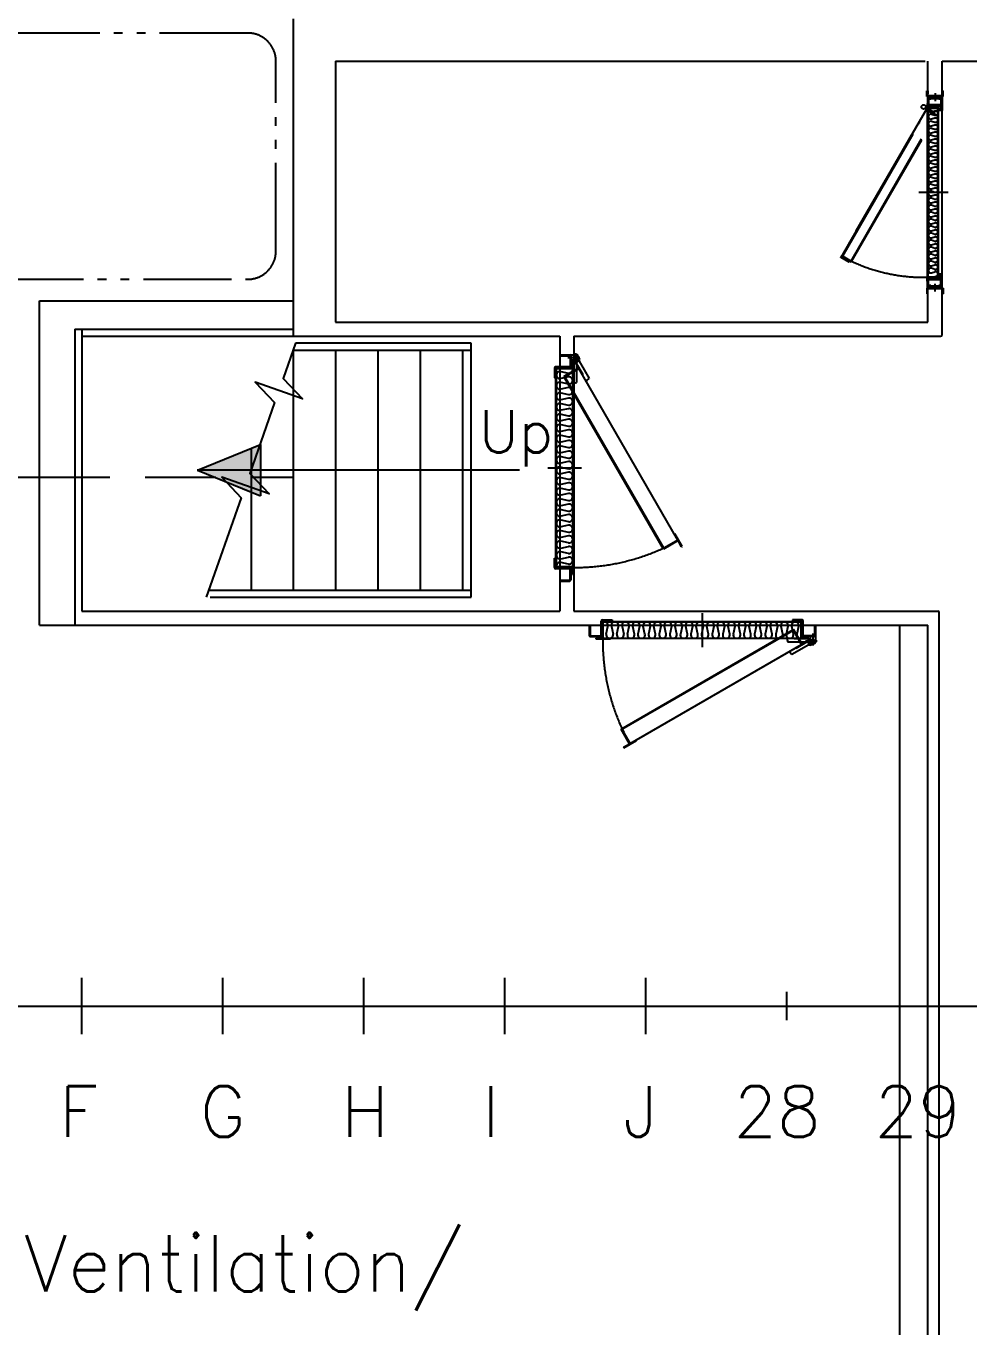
# Model space of a CAD drawing. Extents: x 1551 to 113148, y -1700 to 77018.
# Drawn here: x 24637 to 27981, y 43006 to 47616 of the extents above; entities that cross this region are included whole.
import ezdxf

# ---------------------------------------------------------------- set-up
doc = ezdxf.new("R2010")
doc.units = 0
doc.header["$LTSCALE"] = 500
doc.header["$MEASUREMENT"] = 0
for name, pattern in [('CENTER', [3, 2.5, -0.25, 0, -0.25]), ('DASHED', [0.75, 0.5, -0.25]), ('PHANTOM', [2.1, 1.25, -0.2, 0.125, -0.2, 0.125, -0.2])]:
    doc.linetypes.add(name, pattern=pattern)
doc.layers.get('0').update_dxf_attribs({"linetype": 'CONTINUOUS'})
for name, color, linetype in [('4000$0$511-CO2', 2, 'CONTINUOUS'), ('S0CE1', 7, 'CENTER'), ('S0CO1', 7, 'CONTINUOUS'), ('S0CO3', 7, 'CONTINUOUS'), ('S0DA1', 7, 'DASHED'), ('S0PH1', 7, 'PHANTOM'), ('S0TX2', 7, 'CONTINUOUS'), ('S0TX3', 3, 'CONTINUOUS'), ('Shuttering', 1, 'CONTINUOUS')]:
    doc.layers.add(name, color=color, linetype=linetype)
doc.styles.add('18', font='romans', dxfattribs={"height": 180})

# ---------------------------------------------------------------- blocks, each defined once
blk = doc.blocks.new('A$C64097268')
for p, q in [((16500, -100), (16500, 100)), ((17000, -100), (17000, 100)), ((17500, -100), (17500, 100)), ((18000, -100), (18000, 100)), ((18500, -100), (18500, 100)), ((19000, -50), (19000, 50)), ((19500, -50), (19500, 50)), ((-2758.9, 0), (35128.7, 0))]:
    blk.add_line(p, q)
at = {"layer": 'S0TX2', "style": '18'}
for s, p in [('28', (18810.9, -464.2)), ('29', (19310.9, -464.2))]:
    blk.add_text(s, height=180, dxfattribs=at).set_placement(p)
at = {"layer": 'S0TX3', "style": '18'}
for s, p in [('F', (16419.2, -464.2)), ('G', (16919.2, -464.2)), ('H', (17419.2, -464.2)), ('I', (17919.2, -464.2)), ('J', (18419.2, -464.2))]:
    blk.add_text(s, height=180, dxfattribs=at).set_placement(p)
blk = doc.blocks.new('Internal 670')
at = {"ltscale": 600}
for p, q in [((-7491.8, 8254.8), (-7491.8, 8134.8)), ((-7892.8, 8212.3), (-7892.8, 8176.8)), ((-7889.8, 8212.3), (-7889.8, 8176.8)), ((-7849.8, 8176.8), (-7849.8, 8226.8)), ((-7849.8, 8212.3), (-7849.8, 8217.3)), ((-7846.8, 8176.8), (-7846.8, 8226.8)), ((-7845.3, 8231.3), (-7811.8, 8231.3)), ((-7845.3, 8228.3), (-7811.8, 8228.3)), ((-7844.8, 8166.3), (-7844.8, 8226.3)), ((-7844.8, 8226.3), (-7138.8, 8226.3)), ((-7842.8, 8166.3), (-7842.8, 8224.3)), ((-7842.8, 8224.3), (-7140.8, 8224.3)), ((-7811.8, 8231.3), (-7811.8, 8228.3)), ((-7138.3, 8231.3), (-7171.8, 8231.3)), ((-7171.8, 8231.3), (-7171.8, 8228.3)), ((-7138.3, 8228.3), (-7171.8, 8228.3)), ((-7140.8, 8166.3), (-7140.8, 8224.3)), ((-7138.8, 8166.3), (-7138.8, 8226.3)), ((-7136.8, 8176.8), (-7136.8, 8226.8)), ((-7133.8, 8176.8), (-7133.8, 8226.8)), ((-7133.8, 8212.3), (-7133.8, 8217.3)), ((-7093.8, 8212.3), (-7093.8, 8176.8)), ((-7090.8, 8212.3), (-7090.8, 8176.8)), ((-7888.3, 8175.3), (-7851.3, 8175.3)), ((-7888.3, 8172.3), (-7851.3, 8172.3)), ((-7869.8, 8166.3), (-7869.8, 8164.3)), ((-7869.8, 8166.3), (-7844.8, 8166.3)), ((-7869.8, 8164.3), (-7817.8, 8164.3)), ((-7866.3, 8172.3), (-7866.3, 8166.3)), ((-7851.3, 8172.3), (-7851.3, 8166.3)), ((-7842.8, 8166.3), (-7140.8, 8166.3)), ((-7817.8, 8166.3), (-7817.8, 8164.3)), ((-7779.5, 7844.6), (-7168.1, 8197.6)), ((-7776.7, 7843.8), (-7168.8, 8194.8)), ((-7190.8, 8166.3), (-7190.8, 8161.3)), ((-7190.8, 8161.3), (-7188.8, 8152.3)), ((-7139.8, 8144.6), (-7168.8, 8194.8)), ((-7138.1, 8145.6), (-7168.1, 8197.6)), ((-7165.8, 8166.3), (-7165.8, 8164.3)), ((-7113.8, 8164.3), (-7165.8, 8164.3)), ((-7113.8, 8166.3), (-7138.8, 8166.3)), ((-7095.3, 8175.3), (-7132.3, 8175.3)), ((-7095.3, 8172.3), (-7132.3, 8172.3)), ((-7132.3, 8172.3), (-7132.3, 8166.3)), ((-7117.3, 8172.3), (-7117.3, 8166.3)), ((-7114.8, 8148.3), (-7114.8, 8166.3)), ((-7113.8, 8166.3), (-7113.8, 8164.3)), ((-7113.8, 8164.3), (-7108.8, 8164.3)), ((-7108.8, 8172.3), (-7108.8, 8152.3)), ((-7099.8, 8183.1), (-7099.8, 8142.6)), ((-7099.8, 8166.3), (-7099.8, 8140.7)), ((-7090.8, 8176.8), (-7090.8, 8152.3)), ((-7747.7, 7793.6), (-7139.8, 8144.6)), ((-7118.8, 8152.3), (-7188.8, 8152.3)), ((-7183.1, 8119.6), (-7180.6, 8115.3)), ((-7180.6, 8115.3), (-7174.4, 8108.5)), ((-7113.7, 8143.5), (-7174.4, 8108.5)), ((-7161.4, 8132.1), (-7160.4, 8130.4)), ((-7122.4, 8152.3), (-7160.4, 8130.4)), ((-7126.4, 8152.3), (-7138.1, 8145.6)), ((-7125.5, 8157.3), (-7085.1, 8157.3)), ((-7118.8, 8152.3), (-7113.8, 8147.3)), ((-7090.8, 8157.3), (-7116.4, 8157.3)), ((-7114.8, 8148.3), (-7094.8, 8148.3)), ((-7095.8, 8147.3), (-7113.8, 8147.3)), ((-7113.7, 8143.5), (-7106.9, 8141.7)), ((-7097.1, 8147.3), (-7106.9, 8141.7)), ((-7749.5, 7792.6), (-7779.5, 7844.6)), ((-7747.7, 7793.6), (-7776.7, 7843.8)), ((-7771.1, 7780.1), (-7749.5, 7792.6)), ((-7770.1, 7778.4), (-7725.1, 7804.4)), ((-7726.1, 7806.1), (-7725.1, 7804.4)), ((-7771.1, 7780.1), (-7770.1, 7778.4))]:
    blk.add_line(p, q, dxfattribs=at)
for p, q in [((-7832.6, 8181.1), (-7826.7, 8208.5)), ((-7813.6, 8208.5), (-7807.7, 8181.1)), ((-7795, 8181.1), (-7789.1, 8208.5)), ((-7776, 8208.5), (-7770.1, 8181.1)), ((-7757.5, 8181.1), (-7751.6, 8208.5)), ((-7732.6, 8181.1), (-7738.5, 8208.5)), ((-7714, 8208.5), (-7719.9, 8181.1)), ((-7695, 8181.1), (-7700.9, 8208.5)), ((-7676.4, 8208.5), (-7682.3, 8181.1)), ((-7657.4, 8181.1), (-7663.3, 8208.5)), ((-7638.9, 8208.5), (-7644.8, 8181.1)), ((-7619.9, 8181.1), (-7625.8, 8208.5)), ((-7601.3, 8208.5), (-7607.2, 8181.1)), ((-7582.3, 8181.1), (-7588.2, 8208.5)), ((-7563.7, 8208.5), (-7569.6, 8181.1)), ((-7544.7, 8181.1), (-7550.6, 8208.5)), ((-7526.2, 8208.5), (-7532, 8181.1)), ((-7507.2, 8181.1), (-7513.1, 8208.5)), ((-7488.6, 8208.5), (-7494.5, 8181.1)), ((-7469.6, 8181.1), (-7475.5, 8208.5)), ((-7451, 8208.5), (-7456.9, 8181.1)), ((-7432, 8181.1), (-7437.9, 8208.5)), ((-7413.4, 8208.5), (-7419.3, 8181.1)), ((-7394.4, 8181.1), (-7400.3, 8208.5)), ((-7375.9, 8208.5), (-7381.8, 8181.1)), ((-7356.9, 8181.1), (-7362.8, 8208.5)), ((-7338.3, 8208.5), (-7344.2, 8181.1)), ((-7319.3, 8181.1), (-7325.2, 8208.5)), ((-7300.7, 8208.5), (-7306.6, 8181.1)), ((-7281.7, 8181.1), (-7287.6, 8208.5)), ((-7263.2, 8208.5), (-7269.1, 8181.1)), ((-7244.2, 8181.1), (-7250.1, 8208.5)), ((-7225.6, 8208.5), (-7231.5, 8181.1)), ((-7206.6, 8181.1), (-7212.5, 8208.5)), ((-7188, 8208.5), (-7193.9, 8181.1)), ((-7169, 8181.1), (-7174.9, 8208.5)), ((-7150.5, 8208.5), (-7156.4, 8181.1))]:
    blk.add_line(p, q)
blk.add_circle((-7099.8, 8157.3), 5, dxfattribs=at)
blk.add_circle((-7099.8, 8157.3), 5, dxfattribs=at)
blk.add_circle((-7099.8, 8157.3), 5, dxfattribs=at)
for centre, radius, start, end in [((-7845.3, 8226.8), 4.5, 90, 180), ((-7845.3, 8226.8), 1.5, 90, 180), ((-7138.3, 8226.8), 4.5, 0, 90), ((-7138.3, 8226.8), 1.5, 0, 90), ((-7888.3, 8176.8), 4.5, 180, 270), ((-7888.3, 8176.8), 1.5, 180, 270), ((-7851.3, 8176.8), 4.5, 270, 0), ((-7851.3, 8176.8), 1.5, 270, 0), ((-7132.3, 8176.8), 4.5, 180, 270), ((-7132.3, 8176.8), 1.5, 180, 270), ((-7095.3, 8176.8), 1.5, 270, 0), ((-7095.3, 8176.8), 4.5, 270, 0), ((-7093.8, 8155), 5, 300, 52.6141), ((-7103.8, 8152.3), 5, 180, 270), ((-7095.8, 8152.3), 5, 270, 0), ((-7094.8, 8153.3), 5, 270, 306.8699)]:
    blk.add_arc(centre, radius, start, end, dxfattribs=at)
for centre, start, end in [((-7838.9, 8211.7), 345.5709, 107.7317), ((-7801.4, 8211.7), 345.5709, 194.4291), ((-7763.8, 8211.7), 345.5709, 194.4291), ((-7726.2, 8211.7), 345.5709, 194.4291), ((-7688.7, 8211.7), 345.5709, 194.4291), ((-7651.1, 8211.7), 345.5709, 194.4291), ((-7613.5, 8211.7), 345.5709, 194.4291), ((-7576, 8211.7), 345.5709, 194.4291), ((-7538.4, 8211.7), 345.5709, 194.4291), ((-7500.8, 8211.7), 345.5709, 194.4291), ((-7463.2, 8211.7), 345.5709, 194.4291), ((-7425.7, 8211.7), 345.5709, 194.4291), ((-7388.1, 8211.7), 345.5709, 194.4291), ((-7350.5, 8211.7), 345.5709, 194.4291), ((-7313, 8211.7), 345.5709, 194.4291), ((-7275.4, 8211.7), 345.5709, 194.4291), ((-7237.8, 8211.7), 345.5709, 194.4291), ((-7200.3, 8211.7), 345.5709, 194.4291), ((-7162.7, 8211.7), 345.5709, 194.4291), ((-7820.2, 8178.9), 170.1692, 9.8308), ((-7782.6, 8178.9), 170.1692, 9.8308), ((-7745, 8178.9), 170.1692, 9.8308), ((-7707.4, 8178.9), 170.1692, 9.8308), ((-7669.9, 8178.9), 170.1692, 9.8308), ((-7632.3, 8178.9), 170.1692, 9.8308), ((-7594.7, 8178.9), 170.1692, 9.8308), ((-7557.2, 8178.9), 170.1692, 9.8308), ((-7519.6, 8178.9), 170.1692, 9.8308), ((-7482, 8178.9), 170.1692, 9.8308), ((-7444.5, 8178.9), 170.1692, 9.8308), ((-7406.9, 8178.9), 170.1692, 9.8308), ((-7369.3, 8178.9), 170.1692, 9.8308), ((-7331.8, 8178.9), 170.1692, 9.8308), ((-7294.2, 8178.9), 170.1692, 9.8308), ((-7256.6, 8178.9), 170.1692, 9.8308), ((-7219, 8178.9), 170.1692, 9.8308), ((-7181.5, 8178.9), 170.1692, 9.8308), ((-7143.9, 8178.9), 170.1692, 284.3101)]:
    blk.add_arc(centre, 12.6, start, end)
for points in [[(-7892.8, 8212.3), (-7897.8, 8212.3), (-7892.8, 8207.3)], [(-7849.8, 8212.3), (-7849.8, 8217.3), (-7854.8, 8212.3)], [(-7133.8, 8212.3), (-7128.8, 8212.3), (-7133.8, 8217.3)], [(-7090.8, 8212.3), (-7090.8, 8207.3), (-7085.8, 8212.3)]]:
    blk.add_solid(points)
at = {"layer": 'S0CE1'}
blk.add_arc((-7099.8, 8157.3), 745, 179.4616, 205.8008, dxfattribs=at)
blk = doc.blocks.new('Door 580')
at = {"ltscale": 600}
for p, q in [((14978.7, 16774.6), (14978.7, 16778.6)), ((14998.7, 16778.6), (14978.7, 16778.6)), ((14998.7, 16778.6), (14998.7, 16759.3)), ((15338.7, 16795.9), (15338.7, 16692.1)), ((15678.7, 16778.6), (15678.7, 16759.3)), ((15678.7, 16778.6), (15698.7, 16778.6)), ((15698.7, 16774.6), (15698.7, 16778.6)), ((14978.7, 16774.6), (14988.7, 16774.6)), ((14996.7, 16776.6), (14982.6, 16776.6)), ((14987, 16749.6), (15015, 16749.6)), ((14988.7, 16776.6), (14988.7, 16774.6)), ((14996.7, 16776.6), (14996.7, 16722.6)), ((14998.7, 16774.6), (15048.7, 16774.6)), ((14998.7, 16772.6), (15046.7, 16772.6)), ((14998.7, 16759.3), (15002.7, 16754.7)), ((14998.7, 16739.8), (15002.7, 16744.4)), ((14998.7, 16739.8), (14998.7, 16720.6)), ((15000.7, 16772.6), (15000.7, 16760.3)), ((15000.7, 16760.3), (15004.7, 16755.7)), ((15000.7, 16738.8), (15004.7, 16743.4)), ((15000.7, 16738.8), (15000.7, 16724.6)), ((15002.7, 16754.7), (15002.7, 16744.4)), ((15004.7, 16772.6), (15004.7, 16724.6)), ((15006.7, 16772.6), (15006.7, 16724.6)), ((15008.7, 16762.6), (15006.7, 16762.6)), ((15008.7, 16734.6), (15006.7, 16734.6)), ((15008.7, 16770.6), (15008.7, 16762.6)), ((15008.7, 16770.6), (15028.7, 16770.6)), ((15008.7, 16734.6), (15008.7, 16726.6)), ((15028.7, 16770.6), (15028.7, 16726.6)), ((15030.7, 16772.6), (15030.7, 16724.6)), ((15032.7, 16770.6), (15032.7, 16722.6)), ((15032.7, 16770.6), (15044.7, 16770.6)), ((15033.7, 16755.7), (15032.7, 16755.7)), ((15033.7, 16755.7), (15033.7, 16721.6)), ((15037.7, 16723.6), (15037.7, 16761.6)), ((15038.7, 16761.6), (15037.7, 16761.6)), ((15638.7, 16761.6), (15037.7, 16761.6)), ((15038.7, 16765.6), (15046.7, 16765.6)), ((15038.7, 16761.6), (15038.7, 16765.6)), ((15038.7, 16763.6), (15048.7, 16763.6)), ((15039.7, 16725.6), (15039.7, 16759.6)), ((15637.7, 16759.6), (15039.7, 16759.6)), ((15044.7, 16770.6), (15044.7, 16765.6)), ((15046.7, 16772.6), (15046.7, 16765.6)), ((15048.7, 16774.6), (15048.7, 16763.6)), ((15628.7, 16774.6), (15628.7, 16763.6)), ((15678.7, 16774.6), (15628.7, 16774.6)), ((15638.7, 16763.6), (15628.7, 16763.6)), ((15630.7, 16772.6), (15630.7, 16765.6)), ((15678.7, 16772.6), (15630.7, 16772.6)), ((15638.7, 16765.6), (15630.7, 16765.6)), ((15632.7, 16770.6), (15632.7, 16765.6)), ((15644.7, 16770.6), (15632.7, 16770.6)), ((15637.7, 16725.6), (15637.7, 16759.6)), ((15638.7, 16761.6), (15638.7, 16765.6)), ((15638.7, 16761.6), (15639.7, 16761.6)), ((15639.7, 16723.6), (15639.7, 16761.6)), ((15643.7, 16755.7), (15644.7, 16755.7)), ((15643.7, 16755.7), (15643.7, 16721.6)), ((15644.7, 16770.6), (15644.7, 16722.6)), ((15646.7, 16772.6), (15646.7, 16724.6)), ((15648.7, 16770.6), (15648.7, 16726.6)), ((15668.7, 16770.6), (15648.7, 16770.6)), ((15690.4, 16749.6), (15662.4, 16749.6)), ((15668.7, 16770.6), (15668.7, 16762.6)), ((15668.7, 16762.6), (15670.7, 16762.6)), ((15668.7, 16734.6), (15668.7, 16726.6)), ((15668.7, 16734.6), (15670.7, 16734.6)), ((15670.7, 16772.6), (15670.7, 16724.6)), ((15672.7, 16772.6), (15672.7, 16724.6)), ((15676.7, 16760.3), (15672.7, 16755.7)), ((15676.7, 16738.8), (15672.7, 16743.4)), ((15678.7, 16759.3), (15674.7, 16754.7)), ((15674.7, 16754.7), (15674.7, 16744.4)), ((15678.7, 16739.8), (15674.7, 16744.4)), ((15676.7, 16772.6), (15676.7, 16760.3)), ((15676.7, 16738.8), (15676.7, 16724.6)), ((15678.7, 16739.8), (15678.7, 16720.6)), ((15680.7, 16776.6), (15680.7, 16722.6)), ((15680.7, 16776.6), (15694.8, 16776.6)), ((15688.7, 16776.6), (15688.7, 16774.6)), ((15698.7, 16774.6), (15688.7, 16774.6)), ((14978.7, 16724.6), (14978.7, 16720.6)), ((14978.7, 16724.6), (14988.7, 16724.6)), ((14998.7, 16720.6), (14978.7, 16720.6)), ((14996.7, 16722.6), (14982.6, 16722.6)), ((14988.7, 16722.6), (14988.7, 16724.6)), ((14998.7, 16724.6), (15030.7, 16724.6)), ((14998.7, 16722.6), (15032.7, 16722.6)), ((15008.7, 16726.6), (15028.7, 16726.6)), ((15023.7, 16721.6), (15023.7, 16722.6)), ((15023.7, 16721.6), (15033.7, 16721.6)), ((15033.7, 16721.6), (15033.7, 16716.3)), ((15037.7, 16723.6), (15037.7, 16716.3)), ((15639.7, 16723.6), (15037.7, 16723.6)), ((15643.7, 16722.6), (15037.7, 16722.6)), ((15037.7, 16721.6), (15643.7, 16721.6)), ((15637.7, 16725.6), (15039.7, 16725.6)), ((15653.7, 16721.6), (15643.7, 16721.6)), ((15678.7, 16722.6), (15644.7, 16722.6)), ((15678.7, 16724.6), (15646.7, 16724.6)), ((15668.7, 16726.6), (15648.7, 16726.6)), ((15653.7, 16721.6), (15653.7, 16722.6)), ((15678.7, 16720.6), (15698.7, 16720.6)), ((15680.7, 16722.6), (15694.8, 16722.6)), ((15698.7, 16724.6), (15688.7, 16724.6)), ((15688.7, 16722.6), (15688.7, 16724.6)), ((15698.7, 16724.6), (15698.7, 16720.6))]:
    blk.add_line(p, q, dxfattribs=at)
at = {"ltscale": 0.5}
for p, q in [((15057.3, 16750.4), (15040.2, 16720.9)), ((15044.7, 16720.6), (15063.7, 16753.5)), ((15047.4, 16721.3), (15064.4, 16750.8)), ((15060.7, 16748.4), (15057.3, 16750.4)), ((15040.2, 16720.9), (15037.6, 16716.3)), ((15044.7, 16720.6), (15041, 16714.3))]:
    blk.add_line(p, q, dxfattribs=at)
at = {"linetype": 'CENTER', "ltscale": 0.4}
for p, q in [((15585, 16452.5), (15063.7, 16753.5)), ((15582.3, 16451.8), (15064.4, 16750.8)), ((15043.7, 16718.9), (15569.4, 16415.4)), ((15569, 16416.7), (15044.2, 16719.7)), ((15566, 16419.6), (15044.7, 16720.6)), ((15565.3, 16422.3), (15047.4, 16721.3)), ((15565.3, 16422.3), (15582.3, 16451.8)), ((15566, 16419.6), (15585, 16452.5)), ((15569.4, 16415.4), (15568.5, 16415.9)), ((15585.6, 16445.4), (15569, 16416.7)), ((15586.4, 16444.9), (15569.4, 16415.4)), ((15582.1, 16447.4), (15586.4, 16444.9))]:
    blk.add_line(p, q, dxfattribs=at)
for p, q in [((15598.9, 16737), (15595.2, 16748.8)), ((15611.5, 16748.8), (15607.8, 16737)), ((15623.7, 16737), (15620, 16748.8))]:
    blk.add_line(p, q)
blk.add_lwpolyline([(15039.7, 16727.6, 0.771886), (15053.2, 16737), (15049.5, 16748.8, -1.315477), (15065.8, 16748.8), (15062.1, 16737, 1.425918), (15078, 16737), (15074.3, 16748.8, -1.315477), (15090.6, 16748.8), (15086.9, 16737, 1.425918), (15102.8, 16737), (15099.1, 16748.8, -1.315477), (15115.4, 16748.8), (15111.7, 16737, 1.425918), (15127.6, 16737), (15123.9, 16748.8, -1.315477), (15140.2, 16748.8), (15136.5, 16737, 1.425918), (15152.4, 16737), (15148.7, 16748.8, -1.315477), (15165.1, 16748.8), (15161.3, 16737, 1.425918), (15177.3, 16737), (15173.5, 16748.8, -1.315477), (15189.9, 16748.8), (15186.1, 16737, 1.425918), (15202.1, 16737), (15198.3, 16748.8, -1.315477), (15214.7, 16748.8), (15210.9, 16737, 1.425918), (15226.9, 16737), (15223.1, 16748.8, -1.315477), (15239.5, 16748.8), (15235.7, 16737, 1.425918), (15251.7, 16737), (15247.9, 16748.8, -1.315477), (15264.3, 16748.8), (15260.5, 16737, 1.425918), (15276.5, 16737), (15272.7, 16748.8, -1.315477), (15289.1, 16748.8), (15285.3, 16737, 1.425918), (15301.3, 16737), (15297.5, 16748.8, -1.315477), (15313.9, 16748.8), (15310.1, 16737, 1.425918), (15326.1, 16737), (15322.3, 16748.8, -1.315477), (15338.7, 16748.8), (15334.9, 16737, 1.425918), (15350.9, 16737), (15347.1, 16748.8, -1.315477), (15363.5, 16748.8), (15359.7, 16737, 1.425918), (15375.7, 16737), (15371.9, 16748.8, -1.315477), (15388.3, 16748.8), (15384.5, 16737, 1.425918), (15400.5, 16737), (15396.7, 16748.8, -1.315477), (15413.1, 16748.8), (15409.3, 16737, 1.425918), (15425.3, 16737), (15421.5, 16748.8, -1.315477), (15437.9, 16748.8), (15434.1, 16737, 1.425918), (15450.1, 16737), (15446.3, 16748.8, -1.315477), (15462.7, 16748.8), (15458.9, 16737, 1.425918), (15474.9, 16737), (15471.1, 16748.8, -1.315477), (15487.5, 16748.8), (15483.7, 16737, 1.425918), (15499.7, 16737), (15495.9, 16748.8, -1.315477), (15512.3, 16748.8), (15508.5, 16737, 1.425918), (15524.5, 16737), (15520.7, 16748.8, -1.315477), (15537.1, 16748.8), (15533.3, 16737, 1.425918), (15549.3, 16737), (15545.5, 16748.8, -1.315477), (15561.9, 16748.8), (15558.1, 16737, 1.425918), (15574.1, 16737), (15570.4, 16748.8, -1.315477), (15586.7, 16748.8), (15583, 16737, 1.425918), (15598.9, 16737), (15595.2, 16748.8, -0.676039), (15607.7, 16758.4, -0.676039)], format="xyb")
at = {"ltscale": 600}
blk.add_circle((15035.7, 16709.1), 7.5, dxfattribs=at)
blk.add_circle((15035.7, 16709.1), 7.5, dxfattribs=at)
for centre, start, end in [((15590.9, 16734.1), 229.2597, 19.9159), ((15603.3, 16751.1), 344.4828, 195.5172), ((15615.8, 16734.1), 160.0841, 19.9159), ((15628.2, 16751.1), 344.4828, 195.5172)]:
    blk.add_arc(centre, 8.5, start, end)
at = {"layer": 'Shuttering', "linetype": 'CENTER'}
blk.add_arc((15035.7, 16709.1), 604, 334.664, 1.3756, dxfattribs=at)

msp = doc.modelspace()

# ---------------------------------------------------------------- linework, layer by layer
at = {"layer": '4000$0$511-CO2'}
msp.add_lwpolyline([(25592.741, 46490.81), (25548.998, 46366.394), (25618.029, 46294.043), (25449.877, 46353.162), (25518.908, 46280.81), (25430.338, 46028.894), (25499.369, 45956.543), (25331.218, 46015.662), (25400.248, 45943.31), (25276.315, 45590.81)], dxfattribs=at)
at = {"layer": 'S0CO1'}
for p, q in [((25735.105, 47490.683), (27825.105, 47490.683)), ((25735.105, 47490.683), (25735.105, 46565.81)), ((27885.105, 47490.683), (29050.093, 47490.683)), ((24835.105, 46540.768), (24835.105, 45590.768)), ((25583.936, 46465.768), (26215.105, 46465.768)), ((25585.105, 46465.768), (25585.105, 45615.768)), ((26215.105, 46490.768), (25592.726, 46490.768)), ((25735.105, 46465.768), (25735.105, 45615.768)), ((25885.105, 46465.768), (25885.105, 45615.768)), ((26035.105, 46465.768), (26035.105, 45615.768)), ((26185.105, 46465.768), (26185.105, 45615.768)), ((26215.105, 45590.768), (26215.105, 46490.768)), ((25245.037, 46040.768), (25468.837, 46131.867)), ((25435.105, 46118.136), (25435.105, 45615.768)), ((25468.837, 46131.867), (25468.837, 45949.668)), ((26387.507, 46040.768), (25244.648, 46040.768)), ((25245.037, 46040.768), (25468.837, 45949.668)), ((25285.09, 45615.768), (26215.105, 45615.768)), ((25285.105, 45615.81), (25285.105, 45615.768)), ((25290.528, 45590.768), (26215.105, 45590.768)), ((26579.621, 45540.81), (27870.105, 45540.81)), ((27875.105, 40790.683), (27875.105, 45535.81)), ((27735.105, 40790.683), (27735.105, 45490.725))]:
    msp.add_line(p, q, dxfattribs=at)
msp.add_arc((27870.105, 45535.81), 5, 0, 90, dxfattribs=at)
msp.add_solid([(25468.837, 46131.867), (25245.037, 46040.768), (25468.837, 45949.668)], dxfattribs=at)
at = {"layer": 'S0CO3'}
for p, q in [((25585.105, 47640.683), (25585.105, 46640.725)), ((24685.105, 45490.725), (24685.105, 46640.725)), ((24685.105, 46640.725), (25585.105, 46640.725)), ((23835.105, 46015.725), (24685.105, 46015.725)), ((24685.105, 45490.725), (27835.105, 45490.725)), ((27835.105, 40640.683), (27835.105, 45490.725))]:
    msp.add_line(p, q, dxfattribs=at)
at = {"layer": 'S0DA1', "linetype": 'DASHED'}
for p, q in [((25585.105, 46640.725), (25585.105, 46515.81)), ((25585.105, 46465.768), (25585.105, 46015.725)), ((24685.105, 46015.725), (25585.105, 46015.725))]:
    msp.add_line(p, q, dxfattribs=at)
at = {"layer": 'S0PH1', "linetype": 'PHANTOM', "ltscale": 0.5}
msp.add_lwpolyline([(23903.494, 47490.768), (23903.494, 46817.819, 0.41421356), (24003.494, 46717.819), (25423.53, 46717.819, 0.41421356), (25523.53, 46817.819), (25523.53, 47490.768, 0.41421356), (25423.53, 47590.768), (24003.494, 47590.768, 0.41421356)], format="xyb", close=True, dxfattribs=at)
at = {"layer": 'Shuttering'}
for p, q in [((27835.105, 46565.81), (27835.105, 47490.725)), ((27885.105, 46520.81), (27885.105, 47490.725)), ((25735.105, 46565.81), (27835.105, 46565.81)), ((24810.105, 46540.81), (25585.105, 46540.81)), ((24810.105, 46540.81), (24810.105, 45490.768)), ((24835.105, 46515.81), (26529.621, 46515.81)), ((24835.105, 46515.81), (25735.105, 46515.81)), ((24835.105, 46515.81), (24835.105, 45540.81)), ((26529.621, 46515.81), (26529.621, 45540.81)), ((26579.621, 46515.81), (26579.621, 45540.81)), ((26579.621, 46515.81), (27880.105, 46515.81)), ((24835.105, 45540.81), (26529.621, 45540.81))]:
    msp.add_line(p, q, dxfattribs=at)
msp.add_arc((27880.105, 46520.81), 5, 270, 0, dxfattribs=at)

# ---------------------------------------------------------------- block references
at = {"layer": 'S0CO1'}
for name, p, rotation in [('Door 580', (11110.55, 62364.416), 270), ('Internal 670', (34741.932, 53540.599), 90)]:
    msp.add_blockref(name, p, dxfattribs=dict(at, rotation=rotation))
msp.add_blockref('Internal 670', (34526.893, 37278.457), dxfattribs=at)
at = {"layer": 'S0CO1', "linetype": 'CENTER'}
msp.add_blockref('A$C64097268', (8335.105, 44140.725), dxfattribs=at)

# ---------------------------------------------------------------- texts
at = {"layer": 'S0TX2', "style": '18'}
for s, height, p in [('Up', 150, (26243.284, 46103.453)), ('Ventilation/', 200, (24631.016, 43128.055))]:
    msp.add_text(s, height=height, dxfattribs=at).set_placement(p)

doc.saveas('drawing.dxf')
